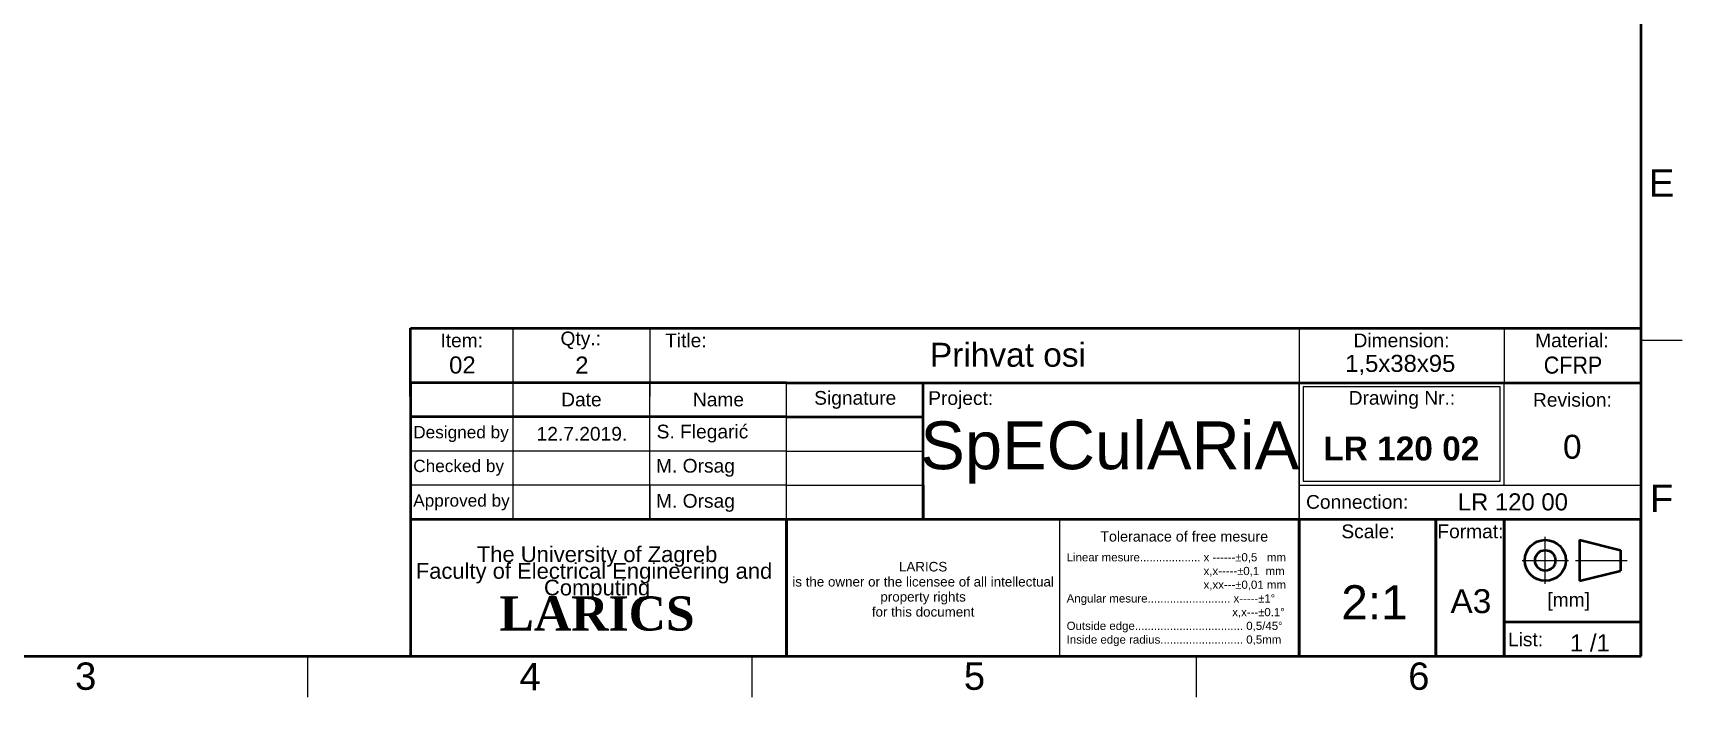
# Model space of a CAD drawing. Header units: millimetres. Extents: x 0 to 208, y 2 to 146.
# Drawn here: x 87.4 to 208, y 2 to 50.6 of the extents above; entities that cross this region are included whole.
import ezdxf
from ezdxf.enums import TextEntityAlignment as Align

# ---------------------------------------------------------------- set-up
doc = ezdxf.new("R2010")
doc.units = ezdxf.units.MM
doc.header["$LTSCALE"] = 0.5
doc.layers.add('Sketch Geometry(INTECO)', color=7, linetype='Continuous', lineweight=50)
doc.layers.add('Symbols(INTECO)', color=7, linetype='Continuous', lineweight=18)
doc.styles.add('Current-ISO-INTECO', font='arial.ttf')
doc.styles.add('Text Style101', font='arial.ttf')
doc.styles.add('Text Style102', font='arialbd.ttf')
doc.styles.add('Text Style108', font='arial.ttf', dxfattribs={"width": 0.9})
doc.styles.add('Text Style40', font='arial.ttf')
doc.styles.add('Text Style77', font='arial.ttf')
doc.styles.add('Text Style81', font='arial.ttf')

# ---------------------------------------------------------------- blocks, each defined once
blk = doc.blocks.new('Borders INTECO Okvir')
at = {"layer": 'Sketch Geometry(INTECO)'}
for p, q in [((410, 10), (410, 287)), ((20, 10), (410, 10))]:
    blk.add_line(p, q, dxfattribs=at)
at = {"layer": 'Sketch Geometry(INTECO)', "lineweight": 25}
for p, q in [((416, 56.17), (410, 56.17)), ((215, 4), (215, 10)), ((280, 4), (280, 10)), ((345, 4), (345, 10))]:
    blk.add_line(p, q, dxfattribs=at)
at = {"layer": 'Symbols(INTECO)', "color": 7, "char_height": 4, "style": 'Current-ISO-INTECO'}
for s, insert, attachment_point in [('\\fArial|b0|i0;\\H4.0000;E', (413, 79.25), 5), ('\\fArial|b0|i0;\\H4.0000;F', (413, 33.08), 5), ('\\fArial|b0|i0;\\H4.0000;3', (182.5, 5), 8), ('\\fArial|b0|i0;\\H4.0000;4', (247.5, 5), 8), ('\\fArial|b0|i0;\\H4.0000;5', (312.5, 5), 8), ('\\fArial|b0|i0;\\H4.0000;6', (377.5, 5), 8)]:
    blk.add_mtext(s, dxfattribs=dict(at, insert=insert, attachment_point=attachment_point))
blk = doc.blocks.new('Title Blocks LARICS Radionicka EN')
at = {"layer": 'Sketch Geometry(INTECO)'}
for p, q in [((9.74, 57.81), (9.74, 67.81)), ((9.74, 67.81), (24.74, 67.81)), ((24.74, 67.81), (44.74, 67.81)), ((44.74, 67.81), (139.74, 67.81)), ((139.74, 67.81), (169.74, 67.81)), ((169.74, 67.81), (189.74, 67.81)), ((189.74, 67.81), (189.74, 59.81)), ((9.74, 59.81), (9.74, 54.81)), ((24.74, 59.81), (9.74, 59.81)), ((44.74, 59.81), (24.74, 59.81)), ((64.74, 59.81), (44.74, 59.81)), ((64.74, 59.81), (84.74, 59.81)), ((84.74, 39.81), (84.74, 59.81)), ((84.74, 59.81), (139.74, 59.81)), ((139.74, 59.81), (189.74, 59.81)), ((189.74, 59.81), (189.74, 39.81)), ((9.74, 54.81), (9.74, 49.81)), ((24.74, 54.81), (9.74, 54.81)), ((44.74, 54.81), (24.74, 54.81)), ((64.74, 54.81), (44.74, 54.81)), ((64.74, 54.81), (84.74, 54.81)), ((9.74, 49.81), (9.74, 44.81)), ((9.74, 44.81), (9.74, 39.81)), ((84.74, 44.81), (84.74, 39.81)), ((64.74, 39.81), (9.74, 39.81)), ((9.74, 39.81), (9.74, 19.81)), ((64.74, 19.81), (64.74, 39.81)), ((139.74, 39.81), (64.74, 39.81)), ((64.74, 39.81), (64.74, 19.81)), ((139.74, 39.81), (84.74, 39.81)), ((139.74, 19.81), (139.74, 39.81)), ((159.74, 39.81), (139.74, 39.81)), ((139.74, 39.81), (139.74, 19.81)), ((189.74, 39.81), (139.74, 39.81)), ((159.74, 19.81), (159.74, 39.81)), ((169.74, 39.81), (159.74, 39.81)), ((159.74, 39.81), (159.74, 19.81)), ((169.74, 19.81), (169.74, 39.81)), ((189.74, 39.81), (169.74, 39.81)), ((169.74, 39.81), (169.74, 19.81)), ((189.74, 19.81), (189.74, 39.81)), ((180.74, 36.81), (180.74, 30.81)), ((180.74, 36.81), (186.74, 35.31)), ((186.74, 35.31), (186.74, 32.31)), ((180.74, 30.81), (186.74, 32.31)), ((169.74, 24.81), (189.74, 24.81)), ((9.74, 19.81), (64.74, 19.81)), ((64.74, 19.81), (139.74, 19.81)), ((139.74, 19.81), (159.74, 19.81)), ((159.74, 19.81), (169.74, 19.81)), ((169.74, 19.81), (189.74, 19.81))]:
    blk.add_line(p, q, dxfattribs=at)
at = {"layer": 'Sketch Geometry(INTECO)', "lineweight": 25}
for p, q in [((24.74, 67.81), (24.74, 57.8)), ((44.74, 67.81), (44.74, 57.8)), ((139.74, 67.81), (139.74, 59.81)), ((169.74, 67.81), (169.74, 59.81)), ((24.74, 59.81), (24.74, 54.81)), ((44.74, 54.81), (44.74, 59.81)), ((64.74, 54.81), (64.74, 59.81)), ((139.74, 59.81), (139.74, 39.81)), ((139.74, 39.81), (139.74, 59.81)), ((169.14, 59.21), (140.34, 59.21)), ((140.34, 59.21), (140.34, 45.41)), ((169.14, 45.41), (169.14, 59.21)), ((169.74, 44.81), (169.74, 59.81)), ((24.74, 54.81), (24.74, 49.81)), ((44.74, 49.81), (44.74, 54.81)), ((64.74, 49.81), (64.74, 54.81)), ((24.74, 49.81), (9.74, 49.81)), ((24.74, 49.81), (24.74, 44.81)), ((44.74, 49.81), (24.74, 49.81)), ((44.74, 44.81), (44.74, 49.81)), ((64.74, 49.81), (44.74, 49.81)), ((64.74, 44.81), (64.74, 49.81)), ((64.74, 49.81), (84.74, 49.81)), ((24.74, 44.81), (9.74, 44.81)), ((44.74, 44.81), (24.74, 44.81)), ((24.74, 44.81), (24.74, 39.81)), ((44.74, 39.81), (44.74, 44.81)), ((64.74, 44.81), (44.74, 44.81)), ((44.74, 44.81), (44.74, 39.81)), ((64.74, 39.81), (64.74, 44.81)), ((64.74, 44.81), (84.74, 44.81)), ((139.74, 44.81), (189.74, 44.81)), ((140.34, 45.41), (169.14, 45.41)), ((104.74, 19.81), (104.74, 39.81))]:
    blk.add_line(p, q, dxfattribs=at)
at = {"layer": 'Sketch Geometry(INTECO)', "linetype": 'Continuous', "lineweight": 25}
for p, q in [((175.74, 30.4), (175.74, 37.25)), ((172.36, 33.81), (179.15, 33.81)), ((180.18, 33.81), (187.72, 33.81))]:
    blk.add_line(p, q, dxfattribs=at)
at = {"layer": 'Sketch Geometry(INTECO)'}
for radius in [3, 1.5]:
    blk.add_circle((175.74, 33.81), radius, dxfattribs=at)
at = {"layer": 'Symbols(INTECO)', "color": 7, "style": 'Current-ISO-INTECO'}
for s, insert, char_height, width, attachment_point in [('Item:', (17.24, 66), 2.007, 15.1495, 5), ('Qty.:', (34.65, 66), 2.007, 19.3631, 5), ('Dimension:', (154.71, 66), 2.007, 28.4296, 5), ('Material:', (179.63, 66), 2.007, 18.4679, 5), ('Date', (34.75, 57.35), 2.007, 20.0481, 5), ('Name', (54.8, 57.35), 2.007, 20.0481, 5), ('Signature', (74.8, 57.3), 2.007, 20.1445, 5), ('Project:', (85.48, 57.27), 2.007, 16.0912, 4), ('Drawing Nr.:', (154.77, 57.3), 2.0066, 29.9734, 5), ('Revision:', (179.71, 57.3), 2.007, 19.8632, 5), ('\\fArial|b0|i0;\\H1.8000;Designed by', (10.15, 52.31), 1.8, 14.8433, 4), ('\\fArial|b0|i0;\\H1.8000;Checked by', (10.15, 47.37), 1.8, 14.8433, 4), ('\\fArial|b0|i0;\\H1.8000;Approved by', (10.15, 42.31), 1.8, 14.8433, 4), ('Connection:', (140.75, 42.36), 2.0066, 16.7091, 4), ('Scale:', (149.81, 39.07), 2.007, 19.68, 2), ('Format:', (164.79, 39.07), 2.007, 9.8587, 2), ('\\fArial|b0|i0;\\H1.5000;Toleranace of free mesure', (122.92, 37.31), 1.5, 44.5938, 5), ('[mm]', (176.05, 29.06), 2.007, 6.2278, 1), ('List:', (170.28, 22.23), 2.007, 5.4215, 4)]:
    blk.add_mtext(s, dxfattribs=dict(at, insert=insert, char_height=char_height, width=width, attachment_point=attachment_point))
at = {"layer": 'Symbols(INTECO)', "color": 7, "insert": (50.03, 66), "char_height": 2.007, "attachment_point": 5, "style": 'Current-ISO-INTECO'}
blk.add_mtext('Title:', dxfattribs=at)
at = {"layer": 'Symbols(INTECO)', "color": 7, "style": 'Current-ISO-INTECO'}
for s, insert, char_height, width, attachment_point, line_spacing_factor in [('{\\H1.14622x;The University of Zagreb\\PFaculty of Electrical Engineering and \\H1.56004x; \\H0.64101x;Computing\\H1.639x; \\H0.66318x;\\P\\fGeorgia|b1|i0|c0|p18;\\H2x;LARICS\\H1.30482x; }', (37.04, 29.67), 2.0066, 54.7763, 5, 0.635947), ('\\fArial|b0|i0;\\H1.2000;Linear mesure................... x ------\\fAIGDT|b0|i0;\\H1.2000;`\\fArial|b0|i0;\\H1.2000;0,5   mm\\P                                           x,x-----\\fAIGDT|b0|i0;\\H1.2000;`\\fArial|b0|i0;\\H1.2000;0,1  mm\\P                                           x,xx---\\fAIGDT|b0|i0;\\H1.2000;`\\fArial|b0|i0;\\H1.2000;0,01 mm\\PAngular mesure.......................... x-----\\fAIGDT|b0|i0;\\H1.2000;`\\fArial|b0|i0;\\H1.2000;1\\fAIGDT|b0|i0;\\H1.2000;~\\P\\fArial|b0|i0;\\H1.2000;                                                    x,x---\\fAIGDT|b0|i0;\\H1.2000;`\\fArial|b0|i0;\\H1.2000;0.1\\fAIGDT|b0|i0;\\H1.2000;~\\P\\fArial|b0|i0;\\H1.2000;Outside edge.................................. 0,5/45\\fAIGDT|b0|i0;\\H1.2000;~\\P\\fArial|b0|i0;\\H1.2000;Inside edge radius.......................... 0,5mm', (105.73, 28.07), 1.2, 34.7556, 4, 1.0033), ('\\fArial|b0|i0;\\H1.4000;LARICS\\Pis the owner or the licensee of all intellectual property rights\\Pfor this document', (84.73, 29.58), 1.4, 40.0328, 5, 0.944222), ('\\fArial|b0|i0;\\H2.5000;1 /1 ', (182.27, 21.73), 2.5, 16.21, 5, 0.708166)]:
    blk.add_mtext(s, dxfattribs=dict(at, insert=insert, char_height=char_height, width=width, attachment_point=attachment_point, line_spacing_factor=line_spacing_factor))
at = {"layer": 'Symbols(INTECO)', "color": 7}
for tag, p, height, style in [('TITLE_001', (85.73, 62.16), 3.5, 'Text Style40'), ('Pozicija_001', (15.4, 61.17), 2.5, 'Text Style77'), ('Komada_001', (33.84, 61.15), 2.5, 'Text Style77'), ('Gabariti_001', (146.47, 61.4), 2.5, 'Text Style77'), ('CREATION_DATE_001', (28.19, 51.34), 2.01, 'Current-ISO-INTECO'), ('AUTHOR_001', (45.75, 51.67), 2.01, 'Current-ISO-INTECO'), ('PROJECT_001', (84.32, 47.16), 7, 'Text Style101'), ('PART_NUMBER_001', (143.27, 48.44), 3.5, 'Text Style102'), ('REVISION_NUMBER_001', (178.33, 48.7), 3.5, 'Text Style40'), ('CHECKED_BY_001', (45.66, 46.66), 2.01, 'Current-ISO-INTECO'), ('ENG_APPROVED_BY_001', (45.66, 41.52), 2.01, 'Current-ISO-INTECO'), ('Veza_sa_001', (162.94, 41.13), 2.5, 'Text Style77'), ('<Mjerilo>_001', (145.9, 25.18), 5, 'Text Style81'), ('Sheet_Size_001', (161.87, 26.1), 3.5, 'Text Style40')]:
    blk.add_attdef(tag, p, '', height=height, dxfattribs=dict(at, style=style))
at = {"layer": 'Symbols(INTECO)', "color": 7, "style": 'Text Style108', "width": 0.9}
blk.add_attdef('MATERIAL_001', (175.52, 61.15), '', height=2.5, dxfattribs=at)
at = {"layer": 'Symbols(INTECO)', "color": 7, "style": 'Current-ISO-INTECO'}
for tag, p in [('CHECKED_DATE', (34.71, 47.3)), ('ENG_APPROVAL_DATE', (34.77, 42.34))]:
    blk.add_attdef(tag, text='', height=2.01, dxfattribs=at).set_placement(p, align=Align.MIDDLE_CENTER)

msp = doc.modelspace()

# ---------------------------------------------------------------- block references
at = {"xscale": 0.5, "yscale": 0.5, "zscale": 0.5}
msp.add_blockref('Borders INTECO Okvir', (0, 0), dxfattribs=at)
msp.add_blockref('Title Blocks LARICS Radionicka EN', (110.129, -4.907), dxfattribs=at).add_auto_attribs({'Sheet_Size_001': 'A3', '<Mjerilo>_001': '2:1', 'CREATION_DATE_001': '12.7.2019.', 'AUTHOR_001': 'S. Flegarić', 'CHECKED_BY_001': 'M. Orsag', 'ENG_APPROVED_BY_001': 'M. Orsag', 'PROJECT_001': 'SpECulARiA', 'PART_NUMBER_001': 'LR 120 02', 'REVISION_NUMBER_001': '0', 'Veza_sa_001': 'LR 120 00', 'TITLE_001': 'Prihvat osi', 'MATERIAL_001': 'CFRP', 'Pozicija_001': '02', 'Komada_001': '2', 'Gabariti_001': '1,5x38x95'})

doc.saveas('drawing.dxf')
